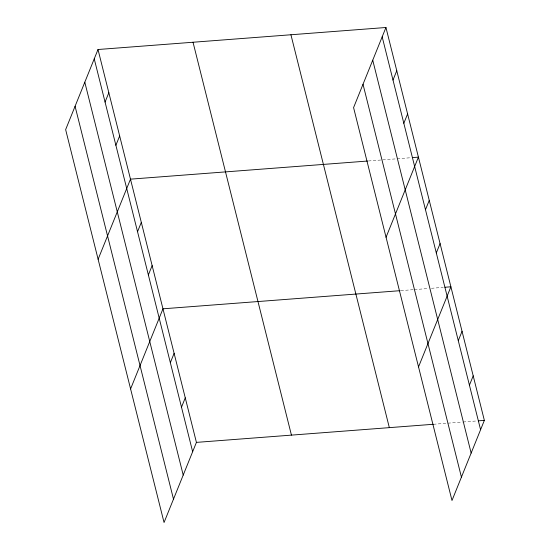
<?xml version="1.0" encoding="UTF-8"?>
<svg xmlns="http://www.w3.org/2000/svg" width="550" height="550" viewBox="0 0 550 550"><rect width="100%" height="100%" fill="white"/><g stroke="black" fill="none" stroke-linecap="round" stroke-linejoin="round"><path stroke-width="0.41" stroke-dasharray="2.75 2.06" d="M368.369 160.978L396.364 158.833M397.21 158.771L410.788 157.733M400.84 290.627L413.572 289.651M414.418 289.589L427.989 288.551M431.386 288.289L443.266 287.382M433.455 424.27L462.303 422.063M463.148 421.994L476.719 420.956"/><path stroke-width="0.82" d="M98.01 49.507L65.642 129.621L164.051 522.5L196.419 442.386L98.01 49.507L385.949 27.5L484.357 420.379L451.99 500.493L353.581 107.614L385.949 27.5M105.064 102.066L108.838 92.723M115.885 145.282L119.659 135.939M98.12 259.27L130.488 179.156L367.517 161.04M137.534 231.715L141.309 222.379M148.363 274.931L152.137 265.595M130.591 388.919L162.965 308.811L399.994 290.689M170.342 362.677L174.116 353.334M181.493 407.199L185.268 397.863M392.996 80.059L396.77 70.716M403.824 123.276L407.598 113.933M386.052 237.263L418.419 157.149L412.486 157.603M425.473 209.708L429.248 200.365M436.301 252.924L440.076 243.581M418.529 366.912L450.897 286.798L444.957 287.251M458.281 340.663L462.048 331.327M469.432 385.192L473.206 375.849M196.419 442.386L433.455 424.27M478.418 420.832L484.357 420.379M382.174 36.843L480.583 429.715M372.735 60.198L471.151 453.069M363.014 84.26L461.422 477.132M290.929 34.76L389.338 427.639M193.029 42.247L291.438 435.126M94.236 58.85L192.651 451.729M84.803 82.204L183.212 475.083M75.075 106.267L173.491 499.146"/></g></svg>
